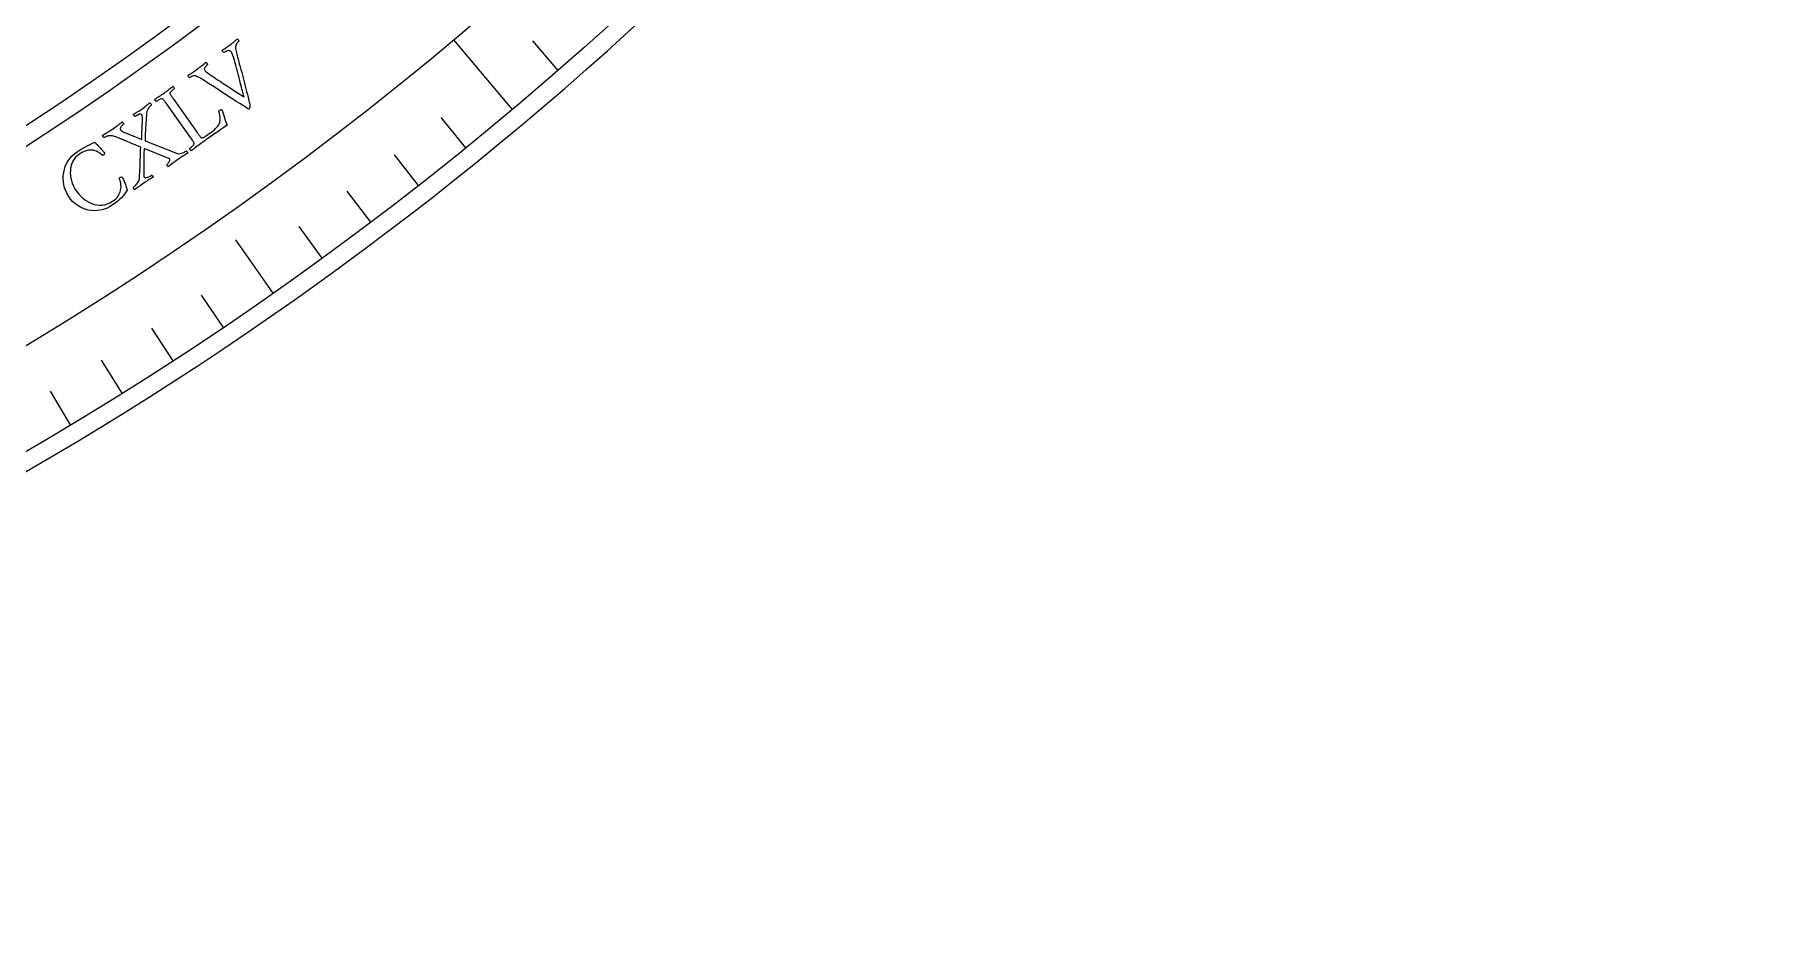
# Model space of a CAD drawing. Header units: millimetres. Extents: x -76 to 76, y -76 to 86.
# Drawn here: x 38.16 to 76, y -76 to -56.28 of the extents above; entities that cross this region are included whole.
import ezdxf

# ---------------------------------------------------------------- set-up
doc = ezdxf.new("R2010")
doc.units = ezdxf.units.MM
for name, color, linetype in [('CUT_INNER', 6, 'Continuous'), ('CUT_OUTER', 1, 'Continuous'), ('ENGRAVE', 7, 'Continuous'), ('ENGRAVE_FINE', 8, 'Continuous'), ('TEXT', 5, 'Continuous')]:
    doc.layers.add(name, color=color, linetype=linetype)

msp = doc.modelspace()

# ---------------------------------------------------------------- linework, layer by layer
at = {"layer": 'CUT_INNER'}
msp.add_arc((0.0001, -0.0002), 69.5399, 92.274707, 357.539245, dxfattribs=at)
at = {"layer": 'CUT_OUTER'}
msp.add_arc((0.0001, -0.0001), 75.9999, 179.913117, 0.0001, dxfattribs=at)
at = {"layer": 'ENGRAVE'}
for points in [[(48.6027, -57.9225), (47.3238, -56.3983)], [(43.3695, -61.9381), (42.5543, -60.7739)]]:
    msp.add_lwpolyline(points, dxfattribs=at)
for radius in [75.6124, 73.6227, 69.9276]:
    msp.add_circle((0, 0), radius, dxfattribs=at)
at = {"layer": 'ENGRAVE_FINE'}
for points in [[(49.6062, -57.0654), (49.0468, -56.4218)], [(47.5844, -58.7619), (47.0478, -58.0992)], [(46.5516, -59.5834), (46.0267, -58.9114)], [(45.5047, -60.3867), (44.9915, -59.7057)], [(44.4439, -61.1717), (43.9426, -60.4819)], [(42.2819, -62.6855), (41.8051, -61.9786)], [(41.1815, -63.4139), (40.717, -62.6987)], [(40.0685, -64.123), (39.6166, -63.3998)], [(38.9433, -64.8125), (38.5041, -64.0816)]]:
    msp.add_lwpolyline(points, dxfattribs=at)
at = {"layer": 'TEXT'}
for points in [[(41.7034, -57.0456), (41.7302, -57.0258), (41.7562, -57.0059), (41.7817, -56.9861), (41.8064, -56.9662), (41.8307, -56.9464), (41.8549, -56.9269), (41.879, -56.9076), (41.9029, -56.8886), (41.9075, -56.8918), (41.9126, -56.897), (41.9185, -56.9041), (41.925, -56.9133), (41.9307, -56.9225), (41.9343, -56.9299), (41.9356, -56.9354), (41.9348, -56.939), (41.9305, -56.9426), (41.9244, -56.9483), (41.9165, -56.9562), (41.9067, -56.9663), (41.8965, -56.9778), (41.8872, -56.9899), (41.8789, -57.0026), (41.8715, -57.0159), (41.8666, -57.0294), (41.8656, -57.0424), (41.8685, -57.055), (41.8753, -57.0672), (41.89, -57.0831), (41.9138, -57.1036), (41.9467, -57.1285), (41.9889, -57.1579), (42.0112, -57.1729), (42.037, -57.1901), (42.0663, -57.2095), (42.099, -57.2312), (42.1343, -57.2547), (42.1713, -57.2793), (42.2101, -57.3051), (42.2506, -57.3321), (42.292, -57.3597), (42.3335, -57.3872), (42.3752, -57.4145), (42.417, -57.4418), (42.4579, -57.4685), (42.4972, -57.4942), (42.5347, -57.5188), (42.5705, -57.5424), (42.6038, -57.5645), (42.6339, -57.5844), (42.6608, -57.6022), (42.6846, -57.618), (42.7042, -57.631), (42.7188, -57.6405), (42.7285, -57.6467), (42.7331, -57.6495), (42.7315, -57.6417), (42.7282, -57.6277), (42.7233, -57.6074), (42.7167, -57.5809), (42.7088, -57.5494), (42.6997, -57.5138), (42.6895, -57.4743), (42.6781, -57.4309), (42.6659, -57.3843), (42.653, -57.3353), (42.6395, -57.284), (42.6254, -57.2304), (42.6109, -57.1753), (42.5962, -57.1199), (42.5813, -57.0641), (42.5663, -57.0079), (42.5514, -56.9524), (42.5369, -56.8985), (42.5228, -56.8464), (42.5091, -56.7959), (42.5038, -56.777), (42.4978, -56.7579), (42.491, -56.7388), (42.4835, -56.7195), (42.4755, -56.7012), (42.4675, -56.685), (42.4594, -56.6709), (42.4511, -56.6588), (42.4401, -56.6471), (42.4276, -56.6392), (42.4135, -56.6352), (42.3978, -56.6349), (42.3816, -56.6373), (42.3657, -56.6411), (42.3502, -56.6462), (42.3351, -56.6527), (42.3214, -56.6594), (42.3102, -56.6653), (42.3014, -56.6704), (42.2951, -56.6746), (42.2902, -56.674), (42.2845, -56.6709), (42.2782, -56.665), (42.2712, -56.6566), (42.265, -56.6473), (42.2607, -56.6389), (42.2585, -56.6316), (42.2583, -56.6252), (42.2813, -56.6094), (42.3038, -56.5941), (42.3257, -56.5795), (42.3471, -56.5654), (42.3684, -56.5512), (42.3901, -56.5362), (42.4121, -56.5204), (42.4346, -56.5038), (42.4528, -56.49), (42.469, -56.4776), (42.4831, -56.4666), (42.4951, -56.457), (42.506, -56.448), (42.5167, -56.439), (42.5272, -56.43), (42.5376, -56.421), (42.5484, -56.4114), (42.5605, -56.401), (42.5739, -56.3895), (42.5885, -56.3772), (42.5931, -56.3804), (42.5983, -56.3858), (42.6042, -56.3933), (42.6107, -56.403), (42.6165, -56.4127), (42.6202, -56.4199), (42.6217, -56.4247), (42.6211, -56.4272), (42.6148, -56.4327), (42.6061, -56.4418), (42.595, -56.4544), (42.5814, -56.4704), (42.5683, -56.4886), (42.5585, -56.5076), (42.5522, -56.5274), (42.5491, -56.548), (42.549, -56.5647), (42.5511, -56.5868), (42.5552, -56.614), (42.5614, -56.6464), (42.5689, -56.681), (42.5766, -56.7144), (42.5847, -56.7468), (42.5932, -56.7781), (42.6127, -56.8506), (42.6314, -56.9201), (42.6493, -56.9865), (42.6663, -57.05), (42.6827, -57.1114), (42.6986, -57.1718), (42.714, -57.2312), (42.729, -57.2896), (42.7439, -57.3481), (42.7591, -57.4077), (42.7746, -57.4684), (42.7903, -57.5302), (42.8065, -57.5943), (42.8233, -57.662), (42.8406, -57.7332), (42.8585, -57.8079), (42.8625, -57.828), (42.8644, -57.8459), (42.864, -57.8614), (42.8614, -57.8745), (42.857, -57.8859), (42.8515, -57.8957), (42.8447, -57.9042), (42.8367, -57.9113), (42.8337, -57.9124), (42.8299, -57.912), (42.8253, -57.91), (42.8199, -57.9065), (42.8144, -57.9026), (42.8094, -57.8995), (42.8049, -57.8971), (42.801, -57.8954), (42.7191, -57.8428), (42.6401, -57.792), (42.5639, -57.7428), (42.4905, -57.6953), (42.4182, -57.6484), (42.3454, -57.6011), (42.272, -57.5534), (42.1981, -57.5053), (42.1219, -57.4558), (42.0416, -57.4039), (41.9572, -57.3498), (41.8688, -57.2933), (41.8418, -57.2758), (41.8159, -57.2596), (41.791, -57.2445), (41.7671, -57.2307), (41.7438, -57.2181), (41.7207, -57.2067), (41.6976, -57.1965), (41.6746, -57.1876), (41.6648, -57.1848), (41.6537, -57.1838), (41.6414, -57.1847), (41.6278, -57.1875), (41.6139, -57.1916), (41.6006, -57.1961), (41.5879, -57.2013), (41.5758, -57.207), (41.5648, -57.2127), (41.5554, -57.2178), (41.5478, -57.2224), (41.5419, -57.2264), (41.5401, -57.2254), (41.5364, -57.2215), (41.5308, -57.2145), (41.5233, -57.2044), (41.516, -57.194), (41.5108, -57.1862), (41.5078, -57.1809), (41.5069, -57.1782), (41.5352, -57.1591), (41.5611, -57.1418), (41.5847, -57.1264), (41.6058, -57.1128), (41.6269, -57.0992), (41.6502, -57.0834), (41.6757, -57.0655), (41.7034, -57.0456)], [(41.7126, -58.4261), (41.714, -58.428), (41.7157, -58.4304), (41.7177, -58.4332), (41.72, -58.4364), (41.726, -58.4448), (41.7328, -58.4544), (41.7405, -58.4652), (41.749, -58.4771), (41.7579, -58.4893), (41.7666, -58.5008), (41.7751, -58.5116), (41.7835, -58.5217), (41.7912, -58.5302), (41.7978, -58.5363), (41.8033, -58.5399), (41.8077, -58.541), (41.8208, -58.5399), (41.834, -58.5369), (41.8473, -58.532), (41.8608, -58.5252), (41.876, -58.5161), (41.8945, -58.504), (41.9164, -58.4891), (41.9416, -58.4713), (42.037, -58.4027), (42.0613, -58.3841), (42.0859, -58.3633), (42.1106, -58.3401), (42.1354, -58.3147), (42.1583, -58.2884), (42.1771, -58.2626), (42.1918, -58.2373), (42.2024, -58.2125), (42.2087, -58.1892), (42.213, -58.1641), (42.2152, -58.1372), (42.2152, -58.1086), (42.2126, -58.0777), (42.2067, -58.0439), (42.1975, -58.0072), (42.1851, -57.9676), (42.1846, -57.961), (42.1872, -57.9542), (42.1929, -57.9471), (42.2017, -57.9397), (42.2163, -57.9301), (42.2293, -57.9235), (42.2407, -57.9202), (42.2504, -57.92), (42.2636, -57.9638), (42.2769, -58.0092), (42.2905, -58.056), (42.3043, -58.1043), (42.3185, -58.151), (42.333, -58.1931), (42.3481, -58.2307), (42.3635, -58.2636), (42.2951, -58.3129), (42.2266, -58.3616), (42.158, -58.4096), (42.0891, -58.4569), (42.0182, -58.5056), (41.9432, -58.5578), (41.8641, -58.6134), (41.7808, -58.6724), (41.7521, -58.6931), (41.7251, -58.713), (41.6999, -58.7322), (41.6764, -58.7506), (41.6534, -58.7685), (41.6298, -58.7865), (41.6055, -58.8044), (41.5805, -58.8223), (41.5746, -58.8203), (41.5688, -58.8163), (41.563, -58.8103), (41.5573, -58.8023), (41.5523, -58.7938), (41.5488, -58.7862), (41.5468, -58.7795), (41.5462, -58.7737), (41.5524, -58.7691), (41.5606, -58.7626), (41.5707, -58.7542), (41.5827, -58.744), (41.5954, -58.7327), (41.6073, -58.721), (41.6186, -58.7091), (41.6291, -58.6968), (41.6377, -58.6853), (41.6432, -58.6757), (41.6457, -58.6679), (41.645, -58.662), (41.6402, -58.6487), (41.6335, -58.6344), (41.625, -58.619), (41.6147, -58.6028), (41.6032, -58.5857), (41.591, -58.5681), (41.5784, -58.5499), (41.5651, -58.5311), (41.0519, -57.8084), (41.0385, -57.7897), (41.0254, -57.7715), (41.0125, -57.754), (41, -57.7371), (40.9878, -57.7216), (40.9759, -57.7082), (40.9645, -57.697), (40.9535, -57.688), (40.9477, -57.6847), (40.9396, -57.6842), (40.9289, -57.6864), (40.9159, -57.6912), (40.9016, -57.6977), (40.8872, -57.7047), (40.8727, -57.7123), (40.8582, -57.7204), (40.8447, -57.7282), (40.8336, -57.7348), (40.8249, -57.7402), (40.8186, -57.7445), (40.8134, -57.742), (40.8078, -57.7378), (40.8018, -57.7319), (40.7955, -57.7244), (40.7898, -57.7163), (40.7861, -57.7089), (40.7842, -57.7021), (40.7843, -57.6959), (40.8105, -57.6787), (40.8366, -57.6618), (40.8625, -57.6451), (40.8883, -57.6287), (40.9138, -57.6123), (40.9388, -57.5958), (40.9634, -57.579), (40.9876, -57.5621), (41.012, -57.5444), (41.036, -57.5266), (41.0593, -57.5087), (41.0821, -57.4907), (41.105, -57.4725), (41.1284, -57.454), (41.1524, -57.4352), (41.1771, -57.4162), (41.1829, -57.4182), (41.1888, -57.4222), (41.1946, -57.4281), (41.2004, -57.4361), (41.2054, -57.4446), (41.209, -57.4521), (41.2111, -57.4588), (41.2118, -57.4645), (41.2057, -57.4691), (41.1977, -57.4756), (41.1879, -57.4839), (41.1761, -57.494), (41.1637, -57.5051), (41.152, -57.5162), (41.1409, -57.5273), (41.1305, -57.5384), (41.1219, -57.549), (41.1163, -57.5584), (41.1138, -57.5665), (41.1143, -57.5735), (41.1186, -57.5845), (41.1244, -57.5963), (41.1317, -57.6091), (41.1404, -57.6228), (41.1501, -57.6372), (41.1604, -57.6522), (41.1713, -57.6678), (41.1828, -57.6839), (41.1846, -57.6865), (41.1865, -57.6891), (41.1883, -57.6917), (41.1902, -57.6943), (41.192, -57.6969), (41.1939, -57.6995), (41.1957, -57.7021), (41.1976, -57.7047)], [(39.8594, -58.349), (39.8898, -58.3279), (39.9187, -58.3075), (39.946, -58.2875), (39.9718, -58.2681), (39.9967, -58.2492), (40.0215, -58.2304), (40.0462, -58.2119), (40.0707, -58.1937), (40.0752, -58.197), (40.0805, -58.2024), (40.0866, -58.2099), (40.0935, -58.2193), (40.0994, -58.2288), (40.1026, -58.2363), (40.1031, -58.2417), (40.101, -58.2451), (40.0944, -58.2501), (40.0866, -58.2566), (40.0778, -58.2647), (40.0677, -58.2745), (40.0576, -58.2853), (40.0486, -58.2966), (40.0406, -58.3086), (40.0336, -58.3211), (40.0289, -58.3338), (40.0278, -58.3461), (40.0302, -58.358), (40.0363, -58.3696), (40.0447, -58.3791), (40.0568, -58.3883), (40.0725, -58.3974), (40.0919, -58.4061), (40.4979, -58.5756), (40.5005, -58.4986), (40.5032, -58.4239), (40.5061, -58.3512), (40.5091, -58.2807), (40.5115, -58.2155), (40.5125, -58.1586), (40.5123, -58.11), (40.5108, -58.0697), (40.5101, -58.0637), (40.5088, -58.0581), (40.507, -58.0529), (40.5047, -58.0481), (40.5023, -58.0439), (40.5005, -58.0406), (40.4991, -58.0384), (40.4982, -58.037), (40.4925, -58.0316), (40.484, -58.0275), (40.4725, -58.0249), (40.4581, -58.0235), (40.4399, -58.026), (40.4168, -58.0349), (40.3888, -58.05), (40.3559, -58.0714), (40.3522, -58.071), (40.3474, -58.0679), (40.3416, -58.0622), (40.3347, -58.0538), (40.3281, -58.0445), (40.323, -58.0364), (40.3194, -58.0292), (40.3173, -58.0232), (40.3427, -58.008), (40.3667, -57.9937), (40.3892, -57.9802), (40.4102, -57.9676), (40.4308, -57.9549), (40.4522, -57.9412), (40.4743, -57.9265), (40.4971, -57.9108), (40.5283, -57.8886), (40.5566, -57.8678), (40.582, -57.8484), (40.6045, -57.8303), (40.6247, -57.8137), (40.6431, -57.7986), (40.6598, -57.7851), (40.6746, -57.7732), (40.6791, -57.7762), (40.6841, -57.7808), (40.6898, -57.7869), (40.696, -57.7945), (40.7016, -57.8028), (40.7053, -57.8108), (40.7069, -57.8185), (40.7067, -57.826), (40.7022, -57.8296), (40.6956, -57.8354), (40.687, -57.8435), (40.6763, -57.8539), (40.6646, -57.8663), (40.6533, -57.8805), (40.6422, -57.8964), (40.6313, -57.9141), (40.6216, -57.9333), (40.614, -57.9538), (40.6084, -57.9757), (40.6048, -57.9988), (40.6005, -58.0583), (40.5963, -58.1137), (40.5923, -58.1651), (40.5886, -58.2124), (40.5851, -58.2578), (40.5821, -58.3031), (40.5795, -58.3484), (40.5774, -58.3937), (40.5754, -58.4412), (40.5735, -58.4928), (40.5716, -58.5486), (40.5696, -58.6087), (41.2541, -58.8779), (41.2799, -58.8852), (41.3071, -58.8875), (41.3357, -58.8849), (41.3659, -58.8774), (41.3955, -58.8668), (41.4226, -58.8551), (41.4472, -58.8421), (41.4694, -58.8279), (41.4746, -58.8306), (41.4802, -58.8353), (41.486, -58.8421), (41.4922, -58.8509), (41.4977, -58.8598), (41.5018, -58.8669), (41.5044, -58.872), (41.5055, -58.8753), (41.4798, -58.8909), (41.456, -58.9053), (41.434, -58.9186), (41.4138, -58.9308), (41.3936, -58.9432), (41.3717, -58.9574), (41.3481, -58.9732), (41.3227, -58.9908), (41.2881, -59.0152), (41.256, -59.0384), (41.2264, -59.0603), (41.1993, -59.0809), (41.1724, -59.1017), (41.1432, -59.1242), (41.1118, -59.1484), (41.0781, -59.1743), (41.072, -59.1721), (41.0656, -59.1675), (41.0588, -59.1605), (41.0517, -59.1512), (41.0458, -59.1418), (41.0425, -59.1343), (41.042, -59.1288), (41.0442, -59.1254), (41.05, -59.1209), (41.0571, -59.1145), (41.0653, -59.1064), (41.0747, -59.0964), (41.0843, -59.0853), (41.093, -59.0736), (41.1009, -59.0615), (41.1079, -59.0487), (41.113, -59.0364), (41.115, -59.0253), (41.1141, -59.0156), (41.1101, -59.0071), (41.1086, -59.0053), (41.1065, -59.0034), (41.1039, -59.0014), (41.1008, -58.9993), (41.0974, -58.9974), (41.0941, -58.9958), (41.091, -58.9947), (41.088, -58.994), (40.5491, -58.7727), (40.5475, -58.8122), (40.5461, -58.8538), (40.5449, -58.8973), (40.5439, -58.9427), (40.5431, -58.9889), (40.5422, -59.0345), (40.5415, -59.0795), (40.5409, -59.124), (40.5404, -59.1669), (40.5402, -59.2069), (40.5404, -59.2441), (40.5409, -59.2786), (40.5415, -59.309), (40.5422, -59.3343), (40.5429, -59.3545), (40.5436, -59.3694), (40.5439, -59.3721), (40.5444, -59.3753), (40.5449, -59.3791), (40.5455, -59.3836), (40.5464, -59.3882), (40.5479, -59.3928), (40.5501, -59.3973), (40.5528, -59.4018), (40.5599, -59.4082), (40.5706, -59.4118), (40.5848, -59.4125), (40.6025, -59.4103), (40.6241, -59.404), (40.6498, -59.3924), (40.6797, -59.3756), (40.7137, -59.3534), (40.719, -59.3561), (40.7248, -59.3607), (40.7311, -59.3671), (40.7379, -59.3755), (40.744, -59.384), (40.7482, -59.391), (40.7505, -59.3963), (40.7509, -59.4001), (40.7258, -59.4148), (40.7006, -59.4297), (40.6752, -59.4449), (40.6497, -59.4604), (40.6243, -59.476), (40.5994, -59.4919), (40.5749, -59.5079), (40.5508, -59.524), (40.5186, -59.5462), (40.489, -59.5671), (40.462, -59.5866), (40.4377, -59.6048), (40.4146, -59.6225), (40.391, -59.6406), (40.3671, -59.6591), (40.3428, -59.678), (40.338, -59.674), (40.3332, -59.6682), (40.3284, -59.6606), (40.3235, -59.6513), (40.3191, -59.6422), (40.3159, -59.6349), (40.3139, -59.6297), (40.313, -59.6263), (40.3181, -59.6223), (40.3263, -59.6151), (40.3377, -59.6046), (40.3522, -59.5909), (40.3681, -59.5746), (40.3838, -59.5566), (40.3992, -59.5368), (40.4144, -59.5153), (40.4278, -59.4928), (40.4377, -59.4702), (40.4441, -59.4476), (40.4471, -59.4249), (40.4509, -59.3619), (40.4542, -59.3018), (40.4571, -59.2444), (40.4597, -59.1899), (40.4619, -59.1368), (40.4639, -59.0837), (40.4657, -59.0305), (40.4673, -58.9773), (40.4688, -58.923), (40.4706, -58.8664), (40.4725, -58.8076), (40.4746, -58.7466), (40.4528, -58.737), (40.4283, -58.7265), (40.4011, -58.7152), (40.3713, -58.7029), (40.3398, -58.69), (40.3077, -58.6766), (40.275, -58.6629), (40.2418, -58.6487), (40.2088, -58.6346), (40.1768, -58.6211), (40.1459, -58.6081), (40.116, -58.5958), (40.088, -58.5842), (40.0626, -58.5737), (40.0399, -58.5643), (40.0199, -58.5559), (40.0035, -58.5491), (39.9918, -58.5442), (39.9848, -58.5413), (39.9825, -58.5403), (39.954, -58.5281), (39.9275, -58.518), (39.9029, -58.5101), (39.8804, -58.5045), (39.8585, -58.5006), (39.8358, -58.4982), (39.8124, -58.4973), (39.7882, -58.4978), (39.7721, -58.4992), (39.7559, -58.5021), (39.7396, -58.5065), (39.7232, -58.5124), (39.7079, -58.5189), (39.6947, -58.525), (39.6837, -58.5308), (39.6748, -58.5363), (39.6709, -58.537), (39.666, -58.5345), (39.6602, -58.5288), (39.6535, -58.5199), (39.6474, -58.5099), (39.6433, -58.5011), (39.6413, -58.4935), (39.6414, -58.487), (39.6721, -58.4675), (39.7006, -58.4497), (39.727, -58.4335), (39.7511, -58.419), (39.7751, -58.4043), (39.8011, -58.3877), (39.8292, -58.3693), (39.8594, -58.349)], [(39.0889, -58.845), (39.1315, -58.8172), (39.1758, -58.7897), (39.2216, -58.7623), (39.2689, -58.7352), (39.3178, -58.7089), (39.3681, -58.6841), (39.42, -58.6608), (39.4733, -58.639), (39.4752, -58.641), (39.4809, -58.647), (39.4904, -58.657), (39.5037, -58.6711), (39.5195, -58.6878), (39.5365, -58.706), (39.5546, -58.7257), (39.5738, -58.7469), (39.5932, -58.7683), (39.6117, -58.7886), (39.6294, -58.8079), (39.6463, -58.8262), (39.6609, -58.8422), (39.6721, -58.8546), (39.6797, -58.8635), (39.6839, -58.8688), (39.6862, -58.8723), (39.6869, -58.877), (39.6857, -58.8829), (39.6829, -58.89), (39.6787, -58.8972), (39.6738, -58.9038), (39.668, -58.9096), (39.6614, -58.9147), (39.6553, -58.9183), (39.6492, -58.921), (39.643, -58.9227), (39.6369, -58.9235), (39.6271, -58.9141), (39.6144, -58.9028), (39.5986, -58.8897), (39.5799, -58.8747), (39.5583, -58.8595), (39.5337, -58.8456), (39.5063, -58.833), (39.4759, -58.8217), (39.4427, -58.8131), (39.4069, -58.8088), (39.3683, -58.8086), (39.327, -58.8127), (39.2831, -58.8225), (39.2365, -58.8396), (39.1872, -58.864), (39.1352, -58.8958), (39.0909, -58.9291), (39.0524, -58.9664), (39.0196, -59.0076), (38.9925, -59.0528), (38.9709, -59.101), (38.9545, -59.1511), (38.9432, -59.2032), (38.9371, -59.2573), (38.936, -59.3122), (38.9393, -59.3671), (38.9473, -59.4217), (38.9599, -59.4762), (38.9766, -59.5295), (38.997, -59.5806), (39.0211, -59.6293), (39.0489, -59.6758), (39.0836, -59.7252), (39.1215, -59.7718), (39.1625, -59.8158), (39.2068, -59.857), (39.2536, -59.8946), (39.3024, -59.9274), (39.3533, -59.9556), (39.4063, -59.979), (39.4608, -59.997), (39.5162, -60.0085), (39.5726, -60.0137), (39.63, -60.0124), (39.6877, -60.0038), (39.7452, -59.9869), (39.8025, -59.9616), (39.8595, -59.9279), (39.897, -59.9007), (39.9294, -59.8724), (39.9567, -59.843), (39.9789, -59.8125), (39.997, -59.7817), (40.0121, -59.7513), (40.0241, -59.7214), (40.033, -59.6919), (40.041, -59.6523), (40.0446, -59.6137), (40.0438, -59.5761), (40.0385, -59.5397), (40.0307, -59.5052), (40.0224, -59.4737), (40.0134, -59.4451), (40.0038, -59.4195), (40.0182, -59.4092), (40.0337, -59.402), (40.0503, -59.3979), (40.068, -59.3968), (40.0728, -59.4048), (40.0789, -59.4163), (40.0864, -59.4315), (40.0951, -59.4503), (40.1046, -59.4714), (40.1143, -59.4935), (40.1241, -59.5165), (40.1342, -59.5406), (40.1438, -59.5647), (40.1524, -59.5876), (40.1599, -59.6095), (40.1664, -59.6304), (40.1714, -59.6491), (40.1746, -59.6646), (40.1759, -59.6768), (40.1754, -59.6858), (40.151, -59.7287), (40.1225, -59.7707), (40.0898, -59.812), (40.0531, -59.8524), (40.0116, -59.8924), (39.9647, -59.9326), (39.9123, -59.9727), (39.8544, -60.0129), (39.7898, -60.0517), (39.724, -60.0831), (39.6572, -60.1069), (39.5893, -60.1233), (39.5213, -60.1325), (39.4543, -60.1351), (39.3882, -60.1309), (39.323, -60.1201), (39.2596, -60.1029), (39.1988, -60.0799), (39.1407, -60.0511), (39.0851, -60.0165), (39.0329, -59.9763), (38.9849, -59.9311), (38.941, -59.8808), (38.9013, -59.8254), (38.8646, -59.7631), (38.8346, -59.6992), (38.8113, -59.6336), (38.7945, -59.5665), (38.7842, -59.4986), (38.7801, -59.4309), (38.7822, -59.3635), (38.7904, -59.2963), (38.8051, -59.2302), (38.8262, -59.1664), (38.854, -59.1047), (38.8882, -59.0452), (38.9289, -58.9889), (38.9759, -58.9368), (39.0292, -58.8888), (39.0889, -58.845)]]:
    msp.add_lwpolyline(points, close=True, dxfattribs=at)

doc.saveas('drawing.dxf')
